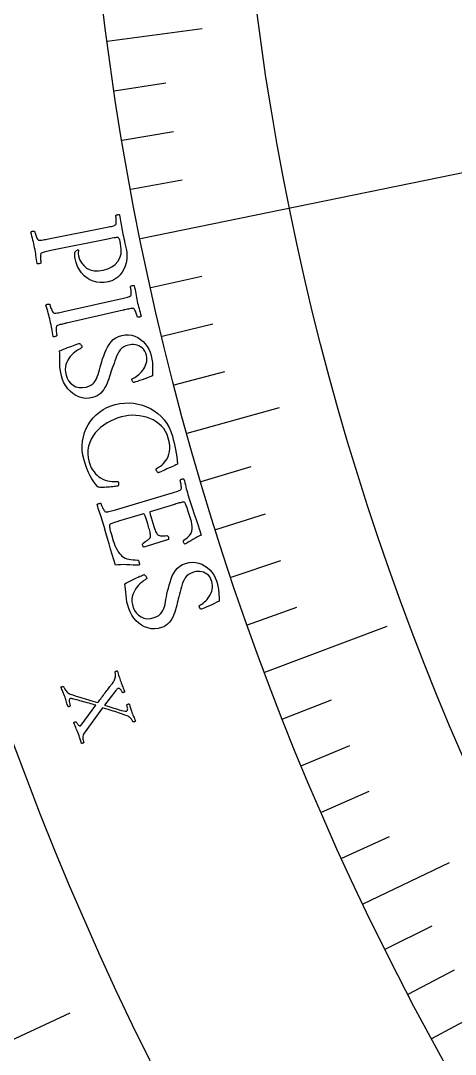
# Model space of a CAD drawing. Header units: millimetres. Extents: x -93 to 93, y -93 to 104.
# Drawn here: x -75.1 to -64.03, y -35.49 to -9.17 of the extents above; entities that cross this region are included whole.
import ezdxf

# ---------------------------------------------------------------- set-up
doc = ezdxf.new("R2010")
doc.units = ezdxf.units.MM
for name, color, linetype in [('CUT_OUTER', 1, 'Continuous'), ('ENGRAVE', 7, 'Continuous'), ('ENGRAVE_FINE', 8, 'Continuous'), ('TEXT', 5, 'Continuous')]:
    doc.layers.add(name, color=color, linetype=linetype)

msp = doc.modelspace()

# ---------------------------------------------------------------- linework, layer by layer
at = {"layer": 'CUT_OUTER'}
msp.add_arc((-0.0002, -0.0002), 92.4998, 179.658282, 0.243527, dxfattribs=at)
at = {"layer": 'ENGRAVE'}
for points in [[(-72.8957, -9.694), (-70.4751, -9.3721)], [(-72.0504, -14.7143), (-61.1748, -12.4933)], [(-70.8566, -19.6751), (-68.5036, -19.0217)], [(-68.8799, -25.7551), (-65.7608, -24.5888)], [(-66.3751, -31.6561), (-64.171, -30.6048)], [(-75.8693, -35.3784), (-73.8405, -34.4324)]]:
    msp.add_lwpolyline(points, dxfattribs=at)
for radius in [90.65, 90.65, 88.2219, 83.7125, 83.7125, 80.1513, 73.5375, 73.5375, 69.6525]:
    msp.add_circle((0, 0), radius, dxfattribs=at)
at = {"layer": 'ENGRAVE_FINE'}
for points in [[(-72.7172, -10.9533), (-71.4, -10.7549)], [(-72.5167, -12.21), (-71.2032, -11.9889)], [(-72.2945, -13.4638), (-70.985, -13.22)], [(-71.7845, -15.961), (-70.4842, -15.6719)], [(-71.4968, -17.2037), (-70.2018, -16.892)], [(-71.1875, -18.4418), (-69.8981, -18.1078)], [(-70.5041, -20.9031), (-69.227, -20.5245)], [(-70.1301, -22.1255), (-68.8598, -21.7248)], [(-69.7346, -23.3419), (-68.4715, -22.9191)], [(-69.3179, -24.5519), (-68.0623, -24.1072)], [(-68.4208, -26.9511), (-67.1814, -26.463)], [(-67.9406, -28.1396), (-66.71, -27.6299)], [(-67.4395, -29.3202), (-66.218, -28.7891)], [(-66.9177, -30.4925), (-65.7056, -29.9402)], [(-65.8121, -32.8106), (-64.62, -32.2163)], [(-65.2286, -33.9557), (-64.0471, -33.3407)], [(-64.6249, -35.091), (-63.4544, -34.4554)]]:
    msp.add_lwpolyline(points, dxfattribs=at)
at = {"layer": 'TEXT'}
for points in [[(-72.874, -15.819), (-72.9745, -15.8347), (-73.0712, -15.8375), (-73.1641, -15.8273), (-73.2533, -15.804), (-73.3372, -15.7686), (-73.4144, -15.7219), (-73.4848, -15.664), (-73.5485, -15.5949), (-73.6042, -15.5156), (-73.6505, -15.4272), (-73.6875, -15.3299), (-73.7151, -15.2235), (-73.7178, -15.2085), (-73.72, -15.1911), (-73.7218, -15.1714), (-73.7232, -15.1493), (-73.7236, -15.1271), (-73.7228, -15.1068), (-73.7207, -15.0886), (-73.7172, -15.0723), (-73.7138, -15.0671), (-73.7093, -15.0599), (-73.7036, -15.0506), (-73.6968, -15.0393), (-73.6883, -15.0281), (-73.6778, -15.0192), (-73.6652, -15.0126), (-73.6506, -15.0082), (-73.6414, -15.0075), (-73.6349, -15.0095), (-73.631, -15.0144), (-73.6296, -15.022), (-73.6303, -15.0368), (-73.6312, -15.052), (-73.6322, -15.0678), (-73.6333, -15.084), (-73.6338, -15.1008), (-73.633, -15.1182), (-73.631, -15.1363), (-73.6277, -15.155), (-73.5989, -15.2511), (-73.5546, -15.3354), (-73.4946, -15.4079), (-73.4192, -15.4684), (-73.3306, -15.5127), (-73.231, -15.5366), (-73.1206, -15.5401), (-72.9993, -15.5232), (-72.8806, -15.4891), (-72.7782, -15.4405), (-72.6919, -15.3776), (-72.6218, -15.3004), (-72.5711, -15.2093), (-72.543, -15.105), (-72.5375, -14.9872), (-72.5546, -14.8559), (-72.5583, -14.8386), (-72.5634, -14.8173), (-72.5696, -14.7921), (-72.5772, -14.7629), (-72.586, -14.7352), (-72.596, -14.7147), (-72.6073, -14.7014), (-72.6199, -14.6952), (-72.6395, -14.6928), (-72.6643, -14.693), (-72.6941, -14.6959), (-72.7292, -14.7013), (-72.7668, -14.7081), (-72.8047, -14.7152), (-72.8427, -14.7225), (-72.8809, -14.7302), (-74.3288, -15.0228), (-74.3664, -15.0305), (-74.4026, -15.0382), (-74.4375, -15.0458), (-74.4711, -15.0534), (-74.5023, -15.0614), (-74.5302, -15.0703), (-74.5547, -15.0802), (-74.5758, -15.091), (-74.583, -15.0988), (-74.5888, -15.1118), (-74.593, -15.13), (-74.5958, -15.1534), (-74.5971, -15.1795), (-74.5972, -15.2062), (-74.5961, -15.2332), (-74.5938, -15.2607), (-74.591, -15.2862), (-74.5883, -15.3075), (-74.5858, -15.3244), (-74.5836, -15.3371), (-74.5909, -15.3435), (-74.601, -15.3494), (-74.614, -15.3546), (-74.6297, -15.3594), (-74.6459, -15.3626), (-74.6598, -15.3633), (-74.6715, -15.3614), (-74.681, -15.3571), (-74.6883, -15.3043), (-74.6956, -15.2527), (-74.7028, -15.2022), (-74.71, -15.1528), (-74.7176, -15.1038), (-74.7259, -15.0542), (-74.7349, -15.0041), (-74.7447, -14.9534), (-74.7549, -14.9042), (-74.7657, -14.8549), (-74.7772, -14.8055), (-74.7894, -14.756), (-74.802, -14.7061), (-74.815, -14.6556), (-74.8283, -14.6045), (-74.8419, -14.5527), (-74.8348, -14.545), (-74.8247, -14.5389), (-74.8116, -14.5342), (-74.7955, -14.5309), (-74.7791, -14.5292), (-74.7651, -14.5291), (-74.7535, -14.5306), (-74.7443, -14.5337), (-74.7415, -14.5463), (-74.7372, -14.5629), (-74.7315, -14.5835), (-74.7243, -14.6082), (-74.7159, -14.6346), (-74.7064, -14.6603), (-74.696, -14.6853), (-74.6845, -14.7097), (-74.6729, -14.7308), (-74.662, -14.7459), (-74.6518, -14.7549), (-74.6424, -14.7579), (-74.6188, -14.7597), (-74.5924, -14.7594), (-74.5632, -14.7569), (-74.5313, -14.7523), (-74.4974, -14.7464), (-74.4623, -14.74), (-74.4258, -14.7332), (-74.3882, -14.7258), (-72.9357, -14.4383), (-72.8979, -14.4307), (-72.8613, -14.4231), (-72.8258, -14.4155), (-72.7914, -14.408), (-72.7594, -14.4), (-72.731, -14.3911), (-72.7061, -14.3814), (-72.6848, -14.3709), (-72.6759, -14.3643), (-72.6694, -14.3523), (-72.6654, -14.3348), (-72.6639, -14.3118), (-72.6639, -14.2858), (-72.6646, -14.2596), (-72.6661, -14.2331), (-72.6683, -14.2063), (-72.6708, -14.1814), (-72.6731, -14.1607), (-72.6753, -14.1442), (-72.6774, -14.1318), (-72.67, -14.1256), (-72.6598, -14.12), (-72.6467, -14.1149), (-72.6309, -14.1104), (-72.6147, -14.1074), (-72.6008, -14.1068), (-72.5892, -14.1086), (-72.5798, -14.1128), (-72.5717, -14.164), (-72.564, -14.2146), (-72.5565, -14.2646), (-72.5494, -14.314), (-72.5421, -14.3629), (-72.5342, -14.4115), (-72.5256, -14.4597), (-72.5164, -14.5076), (-72.5061, -14.5579), (-72.4949, -14.61), (-72.4829, -14.664), (-72.47, -14.7198), (-72.4564, -14.7785), (-72.4425, -14.8414), (-72.428, -14.9084), (-72.4131, -14.9794), (-72.3994, -15.0679), (-72.3949, -15.1562), (-72.3996, -15.2446), (-72.4135, -15.3329), (-72.4367, -15.4185), (-72.4695, -15.4987), (-72.5117, -15.5734), (-72.5634, -15.6427), (-72.6251, -15.7037), (-72.6975, -15.7534), (-72.7804, -15.7918), (-72.874, -15.819)], [(-72.1319, -16.3121), (-72.1205, -16.3609), (-72.1086, -16.4088), (-72.0961, -16.456), (-72.0831, -16.5024), (-72.0699, -16.5489), (-72.0565, -16.5965), (-72.0431, -16.6452), (-72.0296, -16.695), (-72.0365, -16.7028), (-72.0464, -16.7092), (-72.0594, -16.7143), (-72.0753, -16.7181), (-72.0916, -16.7205), (-72.1056, -16.7211), (-72.1172, -16.7201), (-72.1265, -16.7175), (-72.1297, -16.7053), (-72.1345, -16.689), (-72.1409, -16.6686), (-72.1489, -16.6441), (-72.158, -16.6181), (-72.1675, -16.5931), (-72.1775, -16.569), (-72.1879, -16.546), (-72.1986, -16.5261), (-72.2094, -16.5116), (-72.2204, -16.5025), (-72.2315, -16.4988), (-72.2511, -16.4985), (-72.2731, -16.4999), (-72.2975, -16.5028), (-72.3242, -16.5075), (-72.3527, -16.5132), (-72.3825, -16.5194), (-72.4135, -16.5262), (-72.4457, -16.5334), (-72.4509, -16.5346), (-72.4561, -16.5358), (-72.4613, -16.537), (-72.4665, -16.5382), (-72.4717, -16.5394), (-72.4769, -16.5406), (-72.4821, -16.5417), (-72.4873, -16.5429), (-73.9309, -16.8724), (-73.936, -16.8736), (-73.9412, -16.8747), (-73.9464, -16.8759), (-73.9516, -16.8771), (-73.9568, -16.8783), (-73.962, -16.8795), (-73.9672, -16.8807), (-73.9724, -16.8819), (-74.0045, -16.8893), (-74.035, -16.8966), (-74.064, -16.9038), (-74.0914, -16.9108), (-74.1167, -16.9181), (-74.1394, -16.9259), (-74.1595, -16.9343), (-74.1769, -16.9432), (-74.184, -16.9512), (-74.1894, -16.9644), (-74.1932, -16.9827), (-74.1953, -17.0061), (-74.196, -17.0324), (-74.1954, -17.0593), (-74.1935, -17.0869), (-74.1903, -17.115), (-74.1866, -17.1413), (-74.1833, -17.163), (-74.1804, -17.1802), (-74.1778, -17.1929), (-74.1849, -17.1995), (-74.1949, -17.2056), (-74.2077, -17.2112), (-74.2234, -17.2164), (-74.2394, -17.22), (-74.2533, -17.221), (-74.265, -17.2195), (-74.2746, -17.2154), (-74.2832, -17.1628), (-74.2918, -17.1114), (-74.3003, -17.061), (-74.3087, -17.0119), (-74.3175, -16.963), (-74.3271, -16.9137), (-74.3374, -16.8638), (-74.3484, -16.8134), (-74.3599, -16.7643), (-74.372, -16.715), (-74.3848, -16.6653), (-74.3984, -16.6154), (-74.4125, -16.5651), (-74.4268, -16.5143), (-74.4414, -16.4632), (-74.4563, -16.4117), (-74.4494, -16.4039), (-74.4395, -16.3975), (-74.4265, -16.3924), (-74.4105, -16.3888), (-74.3941, -16.3867), (-74.3801, -16.3862), (-74.3685, -16.3874), (-74.3592, -16.3903), (-74.3561, -16.4029), (-74.3514, -16.4197), (-74.345, -16.4408), (-74.337, -16.466), (-74.3278, -16.4929), (-74.3176, -16.519), (-74.3064, -16.5441), (-74.2943, -16.5683), (-74.2822, -16.5891), (-74.2709, -16.6038), (-74.2605, -16.6126), (-74.251, -16.6154), (-74.2273, -16.6166), (-74.2009, -16.6157), (-74.1719, -16.6125), (-74.1401, -16.6071), (-74.1064, -16.6003), (-74.0714, -16.593), (-74.0351, -16.5853), (-73.9976, -16.577), (-72.5528, -16.2533), (-72.5152, -16.2448), (-72.4788, -16.2363), (-72.4435, -16.2278), (-72.4094, -16.2194), (-72.3776, -16.2106), (-72.3493, -16.201), (-72.3247, -16.1907), (-72.3036, -16.1796), (-72.2949, -16.1729), (-72.2888, -16.1607), (-72.2852, -16.1431), (-72.2842, -16.12), (-72.2849, -16.094), (-72.2864, -16.0675), (-72.2886, -16.0405), (-72.2916, -16.013), (-72.2949, -15.9874), (-72.2979, -15.9662), (-72.3006, -15.9495), (-72.3029, -15.9371), (-72.2957, -15.9307), (-72.2857, -15.9248), (-72.2728, -15.9194), (-72.257, -15.9145), (-72.241, -15.9111), (-72.2271, -15.9101), (-72.2154, -15.9117), (-72.2059, -15.9157), (-72.1965, -15.9668), (-72.1874, -16.0175), (-72.1786, -16.0678), (-72.1701, -16.1177), (-72.1614, -16.1672), (-72.1522, -16.2161), (-72.1423, -16.2644), (-72.1319, -16.3121)], [(-71.7759, -17.6951), (-71.7643, -17.7454), (-71.7552, -17.7916), (-71.7488, -17.8337), (-71.7449, -17.8718), (-71.7428, -17.9082), (-71.7417, -17.9453), (-71.7415, -17.983), (-71.7422, -18.0215), (-71.7433, -18.0627), (-71.7441, -18.1085), (-71.7446, -18.1589), (-71.7449, -18.214), (-71.8084, -18.2404), (-71.8732, -18.2659), (-71.9394, -18.2907), (-72.0069, -18.3148), (-72.0708, -18.3368), (-72.1261, -18.3555), (-72.1729, -18.3709), (-72.2112, -18.383), (-72.2193, -18.3848), (-72.2273, -18.3826), (-72.2352, -18.3762), (-72.243, -18.3658), (-72.2501, -18.3538), (-72.2557, -18.3428), (-72.26, -18.3328), (-72.2628, -18.3239), (-72.2648, -18.3124), (-72.2648, -18.3018), (-72.2627, -18.292), (-72.2585, -18.283), (-72.2276, -18.2698), (-72.1948, -18.2525), (-72.1604, -18.2311), (-72.1242, -18.2058), (-72.088, -18.1769), (-72.0535, -18.1452), (-72.0206, -18.1104), (-71.9893, -18.0728), (-71.9608, -18.0326), (-71.9363, -17.9903), (-71.9157, -17.9459), (-71.899, -17.8994), (-71.8878, -17.8512), (-71.8835, -17.8018), (-71.886, -17.7513), (-71.8955, -17.6995), (-71.9149, -17.6365), (-71.9398, -17.5823), (-71.9702, -17.5371), (-72.0062, -17.5009), (-72.046, -17.4723), (-72.088, -17.4499), (-72.132, -17.4339), (-72.1782, -17.4242), (-72.2247, -17.4197), (-72.2698, -17.4194), (-72.3134, -17.4232), (-72.3556, -17.4311), (-72.419, -17.451), (-72.4748, -17.4782), (-72.5228, -17.5129), (-72.5631, -17.555), (-72.5976, -17.6029), (-72.6284, -17.6548), (-72.6554, -17.7109), (-72.6786, -17.7711), (-72.7001, -17.8335), (-72.722, -17.8962), (-72.7441, -17.9593), (-72.7666, -18.0228), (-72.7826, -18.0715), (-72.7994, -18.1226), (-72.8169, -18.1763), (-72.8351, -18.2324), (-72.8547, -18.2896), (-72.8761, -18.3464), (-72.8994, -18.4028), (-72.9246, -18.4589), (-72.9527, -18.5129), (-72.9846, -18.5635), (-73.0204, -18.6105), (-73.06, -18.6539), (-73.1042, -18.6924), (-73.1533, -18.7244), (-73.2076, -18.75), (-73.267, -18.7691), (-73.3571, -18.7854), (-73.4451, -18.7876), (-73.5309, -18.7757), (-73.6147, -18.7495), (-73.6944, -18.7115), (-73.7682, -18.6641), (-73.8361, -18.6072), (-73.8981, -18.5409), (-73.9525, -18.4675), (-73.9978, -18.3891), (-74.0338, -18.3059), (-74.0607, -18.2178), (-74.0791, -18.1327), (-74.0922, -18.048), (-74.1002, -17.9636), (-74.1029, -17.8796), (-74.1033, -17.7981), (-74.1044, -17.7212), (-74.1062, -17.6488), (-74.1086, -17.581), (-74.0601, -17.5588), (-74.0096, -17.5368), (-73.9573, -17.5152), (-73.9031, -17.4937), (-73.8495, -17.4733), (-73.7992, -17.4545), (-73.7522, -17.4374), (-73.7084, -17.422), (-73.6702, -17.409), (-73.64, -17.399), (-73.6177, -17.392), (-73.6033, -17.3881), (-73.5929, -17.3951), (-73.5829, -17.4029), (-73.5735, -17.4115), (-73.5645, -17.4209), (-73.5566, -17.431), (-73.55, -17.4416), (-73.545, -17.4529), (-73.5414, -17.4647), (-73.54, -17.4792), (-73.5432, -17.4916), (-73.551, -17.5019), (-73.5634, -17.5101), (-73.5883, -17.523), (-73.6171, -17.5398), (-73.6497, -17.5604), (-73.6861, -17.585), (-73.7243, -17.6136), (-73.7623, -17.6462), (-73.7999, -17.683), (-73.8373, -17.7238), (-73.872, -17.7686), (-73.902, -17.8174), (-73.927, -17.8701), (-73.9472, -17.9267), (-73.9604, -17.9875), (-73.9645, -18.0528), (-73.9594, -18.1226), (-73.9452, -18.1968), (-73.9189, -18.2741), (-73.8803, -18.3429), (-73.8293, -18.403), (-73.7661, -18.4544), (-73.693, -18.4925), (-73.6128, -18.5126), (-73.5254, -18.5147), (-73.4309, -18.4989), (-73.3652, -18.4781), (-73.3092, -18.4513), (-73.263, -18.4185), (-73.2265, -18.3798), (-73.1968, -18.336), (-73.1708, -18.2881), (-73.1485, -18.2362), (-73.1299, -18.1803), (-73.113, -18.1213), (-73.0957, -18.0601), (-73.0779, -17.9969), (-73.0597, -17.9316), (-73.0365, -17.858), (-73.0115, -17.7829), (-72.9848, -17.7064), (-72.9563, -17.6284), (-72.9242, -17.5519), (-72.8866, -17.4798), (-72.8436, -17.4121), (-72.7951, -17.3489), (-72.7398, -17.293), (-72.676, -17.2474), (-72.6039, -17.2121), (-72.5234, -17.1869), (-72.4351, -17.1722), (-72.3499, -17.1705), (-72.2677, -17.1818), (-72.1886, -17.2061), (-72.1139, -17.2413), (-72.0451, -17.2851), (-71.9821, -17.3376), (-71.925, -17.3989), (-71.875, -17.4666), (-71.8335, -17.5385), (-71.8005, -17.6147), (-71.7759, -17.6951)], [(-71.234, -19.7505), (-71.2123, -19.832), (-71.1917, -19.9158), (-71.1721, -20.002), (-71.1536, -20.0905), (-71.1373, -20.181), (-71.124, -20.2731), (-71.1139, -20.3667), (-71.1068, -20.462), (-71.111, -20.464), (-71.1235, -20.47), (-71.1443, -20.4799), (-71.1734, -20.4939), (-71.2082, -20.5103), (-71.2458, -20.5279), (-71.2864, -20.5465), (-71.3299, -20.5662), (-71.3739, -20.586), (-71.4158, -20.605), (-71.4555, -20.6232), (-71.4933, -20.6405), (-71.5262, -20.6556), (-71.5517, -20.667), (-71.5697, -20.6746), (-71.5803, -20.6784), (-71.5871, -20.6804), (-71.5949, -20.679), (-71.6037, -20.6742), (-71.6134, -20.6661), (-71.6228, -20.6558), (-71.6307, -20.6447), (-71.6369, -20.6326), (-71.6416, -20.6196), (-71.6442, -20.608), (-71.6453, -20.5969), (-71.6449, -20.5863), (-71.643, -20.5762), (-71.6229, -20.5656), (-71.5984, -20.5511), (-71.5695, -20.5329), (-71.5361, -20.511), (-71.5007, -20.4845), (-71.466, -20.4527), (-71.4318, -20.4157), (-71.3982, -20.3734), (-71.3674, -20.3253), (-71.342, -20.2709), (-71.3218, -20.21), (-71.3068, -20.1428), (-71.2995, -20.0684), (-71.3024, -19.9861), (-71.3156, -19.8959), (-71.3389, -19.7976), (-71.3686, -19.7107), (-71.4075, -19.6307), (-71.4557, -19.5578), (-71.5132, -19.4918), (-71.5782, -19.4329), (-71.6491, -19.3811), (-71.7257, -19.3364), (-71.8082, -19.2988), (-71.8947, -19.2684), (-71.9834, -19.2453), (-72.0742, -19.2295), (-72.1672, -19.2209), (-72.2605, -19.2195), (-72.3521, -19.2251), (-72.4421, -19.2377), (-72.5305, -19.2574), (-72.627, -19.2866), (-72.7208, -19.3222), (-72.8121, -19.3641), (-72.9007, -19.4126), (-72.9848, -19.4671), (-73.0626, -19.5274), (-73.1339, -19.5934), (-73.1989, -19.6652), (-73.2558, -19.7423), (-73.3031, -19.8243), (-73.3407, -19.9113), (-73.3686, -20.0031), (-73.385, -20.0994), (-73.3879, -20.1997), (-73.3774, -20.3041), (-73.3535, -20.4124), (-73.3297, -20.4862), (-73.3014, -20.5525), (-73.2688, -20.6112), (-73.2318, -20.6624), (-73.1921, -20.7073), (-73.1516, -20.747), (-73.1102, -20.7815), (-73.0679, -20.8109), (-73.009, -20.8442), (-72.9495, -20.8699), (-72.8894, -20.8879), (-72.8287, -20.8983), (-72.7699, -20.9036), (-72.7155, -20.9065), (-72.6655, -20.9069), (-72.6199, -20.9048), (-72.6109, -20.9329), (-72.6074, -20.9613), (-72.6093, -20.9898), (-72.6167, -21.0185), (-72.6318, -21.0221), (-72.6534, -21.0259), (-72.6813, -21.0299), (-72.7157, -21.0342), (-72.754, -21.0384), (-72.7941, -21.0425), (-72.8358, -21.0463), (-72.8793, -21.05), (-72.9224, -21.0529), (-72.9633, -21.0547), (-73.0021, -21.0555), (-73.0385, -21.0551), (-73.0709, -21.0535), (-73.0971, -21.0506), (-73.1173, -21.0464), (-73.1313, -21.0409), (-73.1869, -20.9799), (-73.2392, -20.9127), (-73.288, -20.8394), (-73.3334, -20.7599), (-73.3757, -20.673), (-73.4152, -20.5774), (-73.452, -20.473), (-73.4859, -20.36), (-73.5141, -20.2368), (-73.5297, -20.1157), (-73.5328, -19.9968), (-73.5234, -19.8802), (-73.5026, -19.7673), (-73.4716, -19.6594), (-73.4303, -19.5565), (-73.3789, -19.4587), (-73.3185, -19.3671), (-73.2501, -19.2828), (-73.1737, -19.2057), (-73.0895, -19.1359), (-72.9983, -19.0744), (-72.9013, -19.0221), (-72.7984, -18.9792), (-72.6896, -18.9455), (-72.5716, -18.9203), (-72.4544, -18.9064), (-72.3382, -18.9039), (-72.2229, -18.9127), (-72.11, -18.9318), (-72.0006, -18.9607), (-71.8949, -18.9991), (-71.7927, -19.0471), (-71.6959, -19.1045), (-71.6059, -19.171), (-71.5227, -19.2465), (-71.4464, -19.3312), (-71.3785, -19.4244), (-71.3205, -19.5253), (-71.2723, -19.634), (-71.234, -19.7505)], [(-70.8401, -21.2313), (-70.8041, -21.3489), (-70.7649, -21.4718), (-70.7223, -21.6), (-70.6765, -21.7336), (-70.6298, -21.8692), (-70.5846, -22.0034), (-70.541, -22.1362), (-70.4989, -22.2677), (-70.5574, -22.296), (-70.6131, -22.3248), (-70.6657, -22.354), (-70.7155, -22.3836), (-70.7642, -22.4135), (-70.8139, -22.4432), (-70.8646, -22.4728), (-70.9163, -22.5022), (-70.9268, -22.4948), (-70.9361, -22.4837), (-70.9442, -22.4691), (-70.9512, -22.4509), (-70.9557, -22.4313), (-70.9558, -22.4157), (-70.9513, -22.4042), (-70.9422, -22.3967), (-70.8607, -22.3387), (-70.799, -22.2811), (-70.7572, -22.2239), (-70.7353, -22.1671), (-70.7273, -22.1094), (-70.7273, -22.0497), (-70.7354, -21.9879), (-70.7515, -21.9241), (-70.8375, -21.6447), (-70.8413, -21.6327), (-70.8465, -21.6166), (-70.8533, -21.5963), (-70.8615, -21.572), (-70.8706, -21.5461), (-70.8802, -21.5213), (-70.8901, -21.4975), (-70.9003, -21.4747), (-70.9107, -21.4551), (-70.9208, -21.4409), (-70.9306, -21.432), (-70.9402, -21.4286), (-70.9599, -21.4296), (-70.9817, -21.4324), (-71.0058, -21.4371), (-71.0322, -21.4436), (-71.0598, -21.4511), (-71.0878, -21.459), (-71.1161, -21.4672), (-71.1448, -21.4758), (-71.1561, -21.4792), (-71.1661, -21.4822), (-71.1748, -21.4848), (-71.1822, -21.4871), (-71.8009, -21.6738), (-71.8062, -21.6784), (-71.8086, -21.6881), (-71.8081, -21.7029), (-71.8046, -21.7228), (-71.7993, -21.7458), (-71.7931, -21.77), (-71.7862, -21.7952), (-71.7784, -21.8217), (-71.7259, -21.9936), (-71.7083, -22.0492), (-71.6919, -22.0979), (-71.6767, -22.1399), (-71.6625, -22.1751), (-71.6486, -22.2043), (-71.6339, -22.2285), (-71.6185, -22.2475), (-71.6023, -22.2615), (-71.5845, -22.2717), (-71.5642, -22.2792), (-71.5415, -22.2841), (-71.5164, -22.2864), (-71.4879, -22.287), (-71.455, -22.2866), (-71.4177, -22.2854), (-71.3761, -22.2832), (-71.3644, -22.2841), (-71.3541, -22.2911), (-71.3452, -22.3039), (-71.3377, -22.3227), (-71.3329, -22.3417), (-71.3312, -22.3584), (-71.3325, -22.3728), (-71.3368, -22.385), (-71.9602, -22.5806), (-71.9687, -22.574), (-71.9767, -22.5635), (-71.984, -22.5491), (-71.9907, -22.5308), (-71.9949, -22.5119), (-71.995, -22.4959), (-71.991, -22.4828), (-71.9828, -22.4726), (-71.9422, -22.4475), (-71.9078, -22.4255), (-71.8796, -22.4067), (-71.8576, -22.3909), (-71.8404, -22.3775), (-71.8265, -22.3655), (-71.8158, -22.355), (-71.8084, -22.346), (-71.803, -22.3375), (-71.7985, -22.3286), (-71.7948, -22.3192), (-71.7919, -22.3094), (-71.7891, -22.2963), (-71.7891, -22.278), (-71.7918, -22.2546), (-71.7973, -22.226), (-71.8046, -22.1942), (-71.8128, -22.161), (-71.8218, -22.1265), (-71.8316, -22.0907), (-71.8419, -22.0547), (-71.852, -22.0198), (-71.862, -21.986), (-71.8719, -21.9534), (-71.8789, -21.9307), (-71.8866, -21.9067), (-71.8949, -21.8812), (-71.9039, -21.8543), (-71.9132, -21.8277), (-71.9222, -21.8031), (-71.9311, -21.7806), (-71.9399, -21.76), (-71.9486, -21.7433), (-71.9572, -21.732), (-71.9657, -21.7263), (-71.9743, -21.7261), (-72.6065, -21.917), (-72.6104, -21.9181), (-72.615, -21.9196), (-72.6206, -21.9212), (-72.6269, -21.9232), (-72.6524, -21.931), (-72.6812, -21.94), (-72.7133, -21.9503), (-72.7488, -21.9618), (-72.7817, -21.9735), (-72.806, -21.9842), (-72.8218, -21.994), (-72.8291, -22.0029), (-72.8344, -22.0242), (-72.8367, -22.0467), (-72.8361, -22.0705), (-72.8326, -22.0954), (-72.8263, -22.1245), (-72.8171, -22.1603), (-72.8051, -22.2031), (-72.7903, -22.2526), (-72.741, -22.4133), (-72.7211, -22.4725), (-72.6984, -22.5302), (-72.6727, -22.5866), (-72.6442, -22.6417), (-72.6139, -22.6926), (-72.5829, -22.7367), (-72.5512, -22.774), (-72.5188, -22.8046), (-72.4808, -22.8333), (-72.4388, -22.8561), (-72.3929, -22.873), (-72.343, -22.8838), (-72.2903, -22.8912), (-72.2358, -22.8975), (-72.1795, -22.9028), (-72.1215, -22.907), (-72.1109, -22.9097), (-72.1014, -22.9174), (-72.0932, -22.9302), (-72.0861, -22.948), (-72.0785, -22.9763), (-72.075, -23.0004), (-72.0757, -23.0202), (-72.0805, -23.0357), (-72.1569, -23.0334), (-72.2358, -23.0307), (-72.3172, -23.0275), (-72.401, -23.0239), (-72.4826, -23.0216), (-72.5571, -23.0224), (-72.6245, -23.0263), (-72.6849, -23.0333), (-72.727, -22.8985), (-72.7679, -22.7637), (-72.8076, -22.629), (-72.846, -22.4944), (-72.8855, -22.3557), (-72.9281, -22.2086), (-72.9739, -22.0531), (-73.0228, -21.8892), (-73.0401, -21.8325), (-73.0571, -21.7789), (-73.0739, -21.7286), (-73.0903, -21.6814), (-73.1064, -21.6352), (-73.1221, -21.588), (-73.1374, -21.5398), (-73.1522, -21.4905), (-73.1459, -21.4822), (-73.1364, -21.4751), (-73.1238, -21.4692), (-73.108, -21.4644), (-73.0919, -21.4612), (-73.078, -21.4598), (-73.0663, -21.4602), (-73.0568, -21.4625), (-73.0528, -21.4748), (-73.047, -21.4913), (-73.0392, -21.5118), (-73.0295, -21.5365), (-73.0184, -21.5627), (-73.0064, -21.5879), (-72.9936, -21.6122), (-72.9798, -21.6355), (-72.9663, -21.6554), (-72.954, -21.6694), (-72.9431, -21.6774), (-72.9334, -21.6796), (-72.9097, -21.6792), (-72.8834, -21.6764), (-72.8546, -21.6712), (-72.8233, -21.6636), (-72.7901, -21.6546), (-72.7557, -21.6449), (-72.7201, -21.6347), (-72.6833, -21.6238), (-71.2641, -21.2016), (-71.2272, -21.1905), (-71.1914, -21.1795), (-71.1568, -21.1687), (-71.1233, -21.1579), (-71.0922, -21.1469), (-71.0647, -21.1355), (-71.0408, -21.1235), (-71.0206, -21.111), (-71.0123, -21.1037), (-71.0071, -21.0911), (-71.0047, -21.0733), (-71.0053, -21.0502), (-71.0078, -21.0243), (-71.0111, -20.9979), (-71.0152, -20.9711), (-71.0201, -20.9439), (-71.0251, -20.9186), (-71.0295, -20.8977), (-71.0333, -20.8811), (-71.0366, -20.869), (-71.0298, -20.8621), (-71.0202, -20.8555), (-71.0077, -20.8492), (-70.9923, -20.8433), (-70.9765, -20.8387), (-70.9627, -20.8368), (-70.951, -20.8376), (-70.9412, -20.8409), (-70.9283, -20.8912), (-70.9158, -20.9412), (-70.9036, -20.9908), (-70.8916, -21.04), (-70.8796, -21.0888), (-70.867, -21.1369), (-70.8538, -21.1844), (-70.8401, -21.2313)], [(-70.112, -23.4349), (-70.0964, -23.4841), (-70.0837, -23.5294), (-70.0738, -23.5708), (-70.0669, -23.6085), (-70.0619, -23.6446), (-70.0577, -23.6815), (-70.0545, -23.7191), (-70.0521, -23.7575), (-70.0499, -23.7986), (-70.047, -23.8444), (-70.0435, -23.8947), (-70.0392, -23.9496), (-70.1004, -23.981), (-70.1629, -24.0117), (-70.2269, -24.0418), (-70.2922, -24.0712), (-70.3542, -24.0983), (-70.4078, -24.1214), (-70.4532, -24.1405), (-70.4904, -24.1557), (-70.4983, -24.1582), (-70.5065, -24.1566), (-70.5149, -24.1509), (-70.5235, -24.1411), (-70.5315, -24.1298), (-70.538, -24.1193), (-70.5431, -24.1097), (-70.5466, -24.1009), (-70.5495, -24.0897), (-70.5503, -24.0791), (-70.549, -24.0691), (-70.5456, -24.0599), (-70.5158, -24.0442), (-70.4846, -24.0243), (-70.452, -24.0002), (-70.418, -23.972), (-70.3843, -23.9404), (-70.3524, -23.9059), (-70.3224, -23.8686), (-70.2942, -23.8286), (-70.2691, -23.7863), (-70.2481, -23.7421), (-70.2311, -23.6962), (-70.2183, -23.6485), (-70.211, -23.5995), (-70.2107, -23.55), (-70.2173, -23.4998), (-70.2309, -23.449), (-70.2553, -23.3877), (-70.2845, -23.3357), (-70.3185, -23.2932), (-70.3573, -23.2599), (-70.3993, -23.2346), (-70.4429, -23.2158), (-70.4881, -23.2033), (-70.535, -23.1974), (-70.5817, -23.1967), (-70.6266, -23.2), (-70.6698, -23.2073), (-70.7112, -23.2185), (-70.7728, -23.2435), (-70.8262, -23.2752), (-70.8712, -23.3136), (-70.908, -23.3589), (-70.9385, -23.4093), (-70.965, -23.4636), (-70.9874, -23.5217), (-71.0057, -23.5835), (-71.0221, -23.6474), (-71.0388, -23.7118), (-71.0558, -23.7765), (-71.073, -23.8416), (-71.0851, -23.8914), (-71.0977, -23.9437), (-71.1108, -23.9986), (-71.1245, -24.056), (-71.1393, -24.1146), (-71.1561, -24.1729), (-71.1747, -24.2311), (-71.1953, -24.2889), (-71.219, -24.3451), (-71.2467, -24.3981), (-71.2786, -24.4478), (-71.3146, -24.4943), (-71.3554, -24.5362), (-71.4019, -24.5721), (-71.4539, -24.602), (-71.5115, -24.6258), (-71.6, -24.6494), (-71.6875, -24.6587), (-71.7741, -24.6537), (-71.8596, -24.6344), (-71.9422, -24.6029), (-72.0196, -24.5616), (-72.0919, -24.5105), (-72.159, -24.4494), (-72.2192, -24.3806), (-72.2706, -24.3061), (-72.3133, -24.2261), (-72.3472, -24.1405), (-72.3724, -24.0571), (-72.3923, -23.9737), (-72.4071, -23.8903), (-72.4166, -23.8068), (-72.4236, -23.7256), (-72.4309, -23.649), (-72.4385, -23.577), (-72.4464, -23.5096), (-72.3998, -23.4835), (-72.3513, -23.4576), (-72.3009, -23.4317), (-72.2486, -23.406), (-72.1968, -23.3813), (-72.1482, -23.3585), (-72.1027, -23.3377), (-72.0603, -23.3188), (-72.0233, -23.3028), (-71.9939, -23.2903), (-71.9723, -23.2816), (-71.9583, -23.2765), (-71.9473, -23.2826), (-71.9368, -23.2896), (-71.9267, -23.2974), (-71.917, -23.3061), (-71.9082, -23.3155), (-71.9009, -23.3256), (-71.8949, -23.3364), (-71.8904, -23.3478), (-71.8878, -23.3622), (-71.89, -23.3748), (-71.897, -23.3857), (-71.9087, -23.3949), (-71.9325, -23.4097), (-71.9598, -23.4288), (-71.9906, -23.452), (-72.0249, -23.4795), (-72.0607, -23.511), (-72.0959, -23.5467), (-72.1305, -23.5863), (-72.1644, -23.63), (-72.1954, -23.6775), (-72.2213, -23.7285), (-72.242, -23.783), (-72.2576, -23.8411), (-72.2658, -23.9028), (-72.2646, -23.9682), (-72.2539, -24.0373), (-72.2338, -24.1102), (-72.2013, -24.1851), (-72.1573, -24.2505), (-72.1016, -24.3063), (-72.0344, -24.3525), (-71.9585, -24.3845), (-71.8769, -24.3981), (-71.7897, -24.3931), (-71.6967, -24.3698), (-71.6329, -24.3437), (-71.5793, -24.3125), (-71.5359, -24.2761), (-71.5026, -24.2345), (-71.4765, -24.1884), (-71.4545, -24.1386), (-71.4365, -24.0851), (-71.4225, -24.0279), (-71.4104, -23.9677), (-71.3981, -23.9053), (-71.3855, -23.8409), (-71.3726, -23.7743), (-71.3554, -23.6991), (-71.3366, -23.6223), (-71.3161, -23.5438), (-71.294, -23.4637), (-71.2682, -23.3849), (-71.2366, -23.31), (-71.1991, -23.2391), (-71.1559, -23.1722), (-71.1053, -23.112), (-71.0454, -23.0614), (-70.9764, -23.0203), (-70.8982, -22.9888), (-70.8114, -22.9669), (-70.7265, -22.9584), (-70.6437, -22.963), (-70.5629, -22.9808), (-70.4856, -23.0098), (-70.4135, -23.048), (-70.3465, -23.0953), (-70.2846, -23.1517), (-70.2293, -23.2151), (-70.1821, -23.2834), (-70.1431, -23.3567), (-70.112, -23.4349)], [(-72.5516, -25.9966), (-72.538, -26.0341), (-72.5244, -26.0699), (-72.511, -26.1039), (-72.4978, -26.1362), (-72.4848, -26.1675), (-72.4719, -26.1985), (-72.4593, -26.2294), (-72.4469, -26.26), (-72.4517, -26.2638), (-72.4587, -26.2679), (-72.4682, -26.2722), (-72.4799, -26.2768), (-72.4915, -26.2804), (-72.5002, -26.2817), (-72.506, -26.2808), (-72.509, -26.2776), (-72.5123, -26.2694), (-72.5171, -26.2595), (-72.5232, -26.248), (-72.5306, -26.2348), (-72.5391, -26.2213), (-72.5486, -26.2087), (-72.5589, -26.1971), (-72.5701, -26.1864), (-72.582, -26.178), (-72.5946, -26.1735), (-72.6077, -26.1728), (-72.6215, -26.1759), (-72.6337, -26.1822), (-72.6467, -26.1923), (-72.6604, -26.2063), (-72.6749, -26.2242), (-72.9629, -26.6025), (-72.8832, -26.6263), (-72.8057, -26.6496), (-72.7305, -26.6724), (-72.6576, -26.6947), (-72.59, -26.7151), (-72.5308, -26.7317), (-72.4799, -26.7447), (-72.4374, -26.7542), (-72.4309, -26.7551), (-72.4247, -26.7553), (-72.4188, -26.7548), (-72.4131, -26.7537), (-72.408, -26.7523), (-72.4041, -26.7513), (-72.4014, -26.7505), (-72.3997, -26.75), (-72.3925, -26.7455), (-72.3859, -26.7376), (-72.38, -26.7263), (-72.3747, -26.7117), (-72.3723, -26.6919), (-72.3752, -26.6653), (-72.3834, -26.6319), (-72.3968, -26.5917), (-72.3954, -26.5879), (-72.3909, -26.5838), (-72.3833, -26.5792), (-72.3726, -26.5743), (-72.3612, -26.5699), (-72.3512, -26.5668), (-72.3428, -26.565), (-72.3358, -26.5645), (-72.3269, -26.5952), (-72.3185, -26.6242), (-72.3105, -26.6514), (-72.3031, -26.6768), (-72.2954, -26.7018), (-72.2869, -26.7279), (-72.2776, -26.7551), (-72.2674, -26.7832), (-72.2527, -26.8219), (-72.2387, -26.8572), (-72.2253, -26.8891), (-72.2125, -26.9176), (-72.2007, -26.9433), (-72.1899, -26.9666), (-72.1804, -26.9877), (-72.172, -27.0065), (-72.1764, -27.0103), (-72.1825, -27.0144), (-72.1904, -27.0186), (-72.2001, -27.0231), (-72.2103, -27.0267), (-72.2196, -27.0283), (-72.2282, -27.0279), (-72.236, -27.0256), (-72.2385, -27.02), (-72.2428, -27.0115), (-72.2489, -27.0002), (-72.2568, -26.9862), (-72.2666, -26.9706), (-72.2783, -26.9548), (-72.292, -26.9389), (-72.3075, -26.9227), (-72.3249, -26.9073), (-72.3443, -26.8937), (-72.3656, -26.8819), (-72.3889, -26.8719), (-72.4499, -26.8511), (-72.5067, -26.8316), (-72.5594, -26.8134), (-72.6079, -26.7965), (-72.6543, -26.7805), (-72.7009, -26.765), (-72.7476, -26.7499), (-72.7944, -26.7353), (-72.8435, -26.7204), (-72.897, -26.7043), (-72.9549, -26.687), (-73.0171, -26.6685), (-73.4856, -27.3109), (-73.5002, -27.3359), (-73.5101, -27.3637), (-73.5152, -27.3944), (-73.5156, -27.428), (-73.5126, -27.4618), (-73.5077, -27.4934), (-73.5009, -27.5227), (-73.4921, -27.5498), (-73.4963, -27.5545), (-73.5027, -27.559), (-73.5114, -27.5633), (-73.5223, -27.5673), (-73.5332, -27.5707), (-73.5417, -27.573), (-73.5478, -27.5743), (-73.5515, -27.5745), (-73.5608, -27.5435), (-73.5694, -27.5146), (-73.5772, -27.4879), (-73.5845, -27.4635), (-73.592, -27.439), (-73.6008, -27.4123), (-73.6109, -27.3832), (-73.6223, -27.3519), (-73.6385, -27.309), (-73.654, -27.2691), (-73.6688, -27.2322), (-73.6829, -27.1982), (-73.6973, -27.1644), (-73.7129, -27.1277), (-73.7296, -27.0882), (-73.7475, -27.046), (-73.7435, -27.0402), (-73.737, -27.0347), (-73.7278, -27.0295), (-73.7162, -27.0246), (-73.7047, -27.021), (-73.696, -27.0197), (-73.6901, -27.0206), (-73.6871, -27.0238), (-73.684, -27.0312), (-73.6792, -27.0403), (-73.673, -27.0511), (-73.6651, -27.0637), (-73.6561, -27.0768), (-73.6463, -27.0891), (-73.6357, -27.1006), (-73.6243, -27.1114), (-73.6128, -27.1201), (-73.6018, -27.1252), (-73.5913, -27.1269), (-73.5813, -27.1251), (-73.5791, -27.124), (-73.5765, -27.1224), (-73.5737, -27.1202), (-73.5707, -27.1174), (-73.5677, -27.1144), (-73.5652, -27.1114), (-73.5632, -27.1085), (-73.5616, -27.1055), (-73.183, -26.6023), (-73.224, -26.5899), (-73.2671, -26.5771), (-73.3122, -26.564), (-73.3595, -26.5505), (-73.4075, -26.537), (-73.455, -26.5237), (-73.5019, -26.5106), (-73.5483, -26.4978), (-73.593, -26.4856), (-73.6348, -26.4745), (-73.6738, -26.4645), (-73.71, -26.4556), (-73.742, -26.448), (-73.7686, -26.4418), (-73.7899, -26.437), (-73.8057, -26.4337), (-73.8086, -26.4333), (-73.8121, -26.4329), (-73.8162, -26.4324), (-73.821, -26.4318), (-73.8262, -26.4315), (-73.8314, -26.4318), (-73.8367, -26.4328), (-73.842, -26.4344), (-73.8507, -26.4401), (-73.8574, -26.4503), (-73.862, -26.465), (-73.8645, -26.4841), (-73.8638, -26.5084), (-73.8587, -26.5385), (-73.8493, -26.5743), (-73.8354, -26.6159), (-73.8396, -26.6208), (-73.846, -26.6256), (-73.8545, -26.6304), (-73.8651, -26.6352), (-73.8757, -26.6393), (-73.8841, -26.6418), (-73.8903, -26.6427), (-73.8944, -26.6421), (-73.9029, -26.6119), (-73.9116, -26.5814), (-73.9206, -26.5507), (-73.9298, -26.5198), (-73.9392, -26.489), (-73.949, -26.4586), (-73.959, -26.4286), (-73.9694, -26.399), (-73.9838, -26.3593), (-73.9975, -26.3226), (-74.0106, -26.2891), (-74.0229, -26.2587), (-74.0352, -26.2297), (-74.0477, -26.2001), (-74.0605, -26.17), (-74.0737, -26.1394), (-74.0681, -26.1356), (-74.0607, -26.1321), (-74.0515, -26.1291), (-74.0405, -26.1265), (-74.0297, -26.1245), (-74.0213, -26.1231), (-74.0152, -26.1224), (-74.0115, -26.1224), (-74.0087, -26.1288), (-74.0033, -26.1394), (-73.9955, -26.1541), (-73.985, -26.173), (-73.9724, -26.1941), (-73.9578, -26.2154), (-73.9414, -26.237), (-73.923, -26.2588), (-73.9031, -26.2789), (-73.8822, -26.2954), (-73.8603, -26.3083), (-73.8374, -26.3177), (-73.7725, -26.3387), (-73.7105, -26.3586), (-73.6514, -26.3773), (-73.5951, -26.3949), (-73.5401, -26.4117), (-73.4851, -26.4283), (-73.43, -26.4447), (-73.3748, -26.4609), (-73.3184, -26.4773), (-73.2597, -26.4946), (-73.1987, -26.5126), (-73.1355, -26.5315), (-73.1195, -26.5113), (-73.1018, -26.4886), (-73.0825, -26.4632), (-73.0615, -26.4354), (-73.0394, -26.406), (-73.0167, -26.376), (-72.9934, -26.3456), (-72.9695, -26.3147), (-72.9458, -26.284), (-72.9229, -26.2543), (-72.9009, -26.2255), (-72.8798, -26.1976), (-72.8601, -26.1715), (-72.8422, -26.1478), (-72.8261, -26.1266), (-72.8119, -26.1079), (-72.8003, -26.0927), (-72.792, -26.0818), (-72.787, -26.0752), (-72.7854, -26.0731), (-72.7648, -26.0466), (-72.7471, -26.0216), (-72.7321, -25.9981), (-72.72, -25.9761), (-72.71, -25.9542), (-72.7013, -25.9311), (-72.6939, -25.9069), (-72.6879, -25.8815), (-72.685, -25.8642), (-72.6836, -25.8465), (-72.6837, -25.8283), (-72.6854, -25.8095), (-72.688, -25.7917), (-72.6908, -25.7763), (-72.6939, -25.7631), (-72.6972, -25.7523), (-72.6969, -25.748), (-72.693, -25.7436), (-72.6854, -25.7391), (-72.6742, -25.7346), (-72.6621, -25.7309), (-72.6518, -25.729), (-72.6433, -25.729), (-72.6366, -25.7308), (-72.6246, -25.7683), (-72.6137, -25.803), (-72.6039, -25.8349), (-72.5953, -25.8641), (-72.5865, -25.8933), (-72.5763, -25.925), (-72.5647, -25.9595), (-72.5516, -25.9966)]]:
    msp.add_lwpolyline(points, close=True, dxfattribs=at)

doc.saveas('drawing.dxf')
